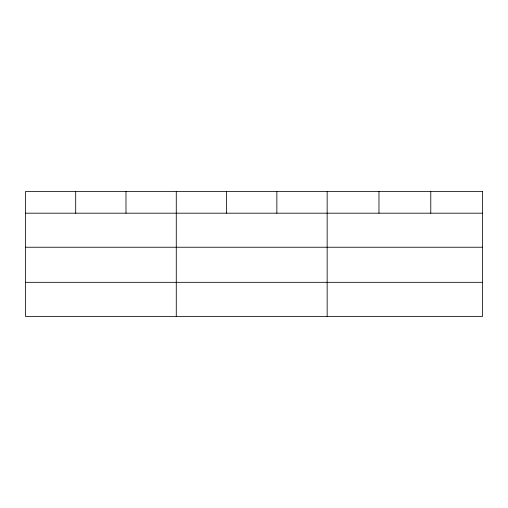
<?xml version="1.0" encoding="UTF-8"?>
<svg xmlns="http://www.w3.org/2000/svg" width="508" height="508" viewBox="0 0 508 508"><rect width="100%" height="100%" fill="white"/><g stroke="black" fill="none" stroke-linecap="round" stroke-linejoin="round"><path stroke-width="0.76" d="M25.4 213.189L482.6 213.189M25.4 247.237L482.6 247.237M25.4 282.321L482.6 282.321M430.784 191.624L430.784 213.189M378.968 191.624L378.968 213.189M327.152 191.624L327.152 316.376M276.86 191.624L276.86 213.189M226.568 191.624L226.568 213.189M176.276 191.624L176.276 316.376M125.984 191.624L125.984 213.189M75.692 191.624L75.692 213.189M482.6 191.624L25.4 191.624L25.4 316.376L482.6 316.376L482.6 191.624"/></g></svg>
